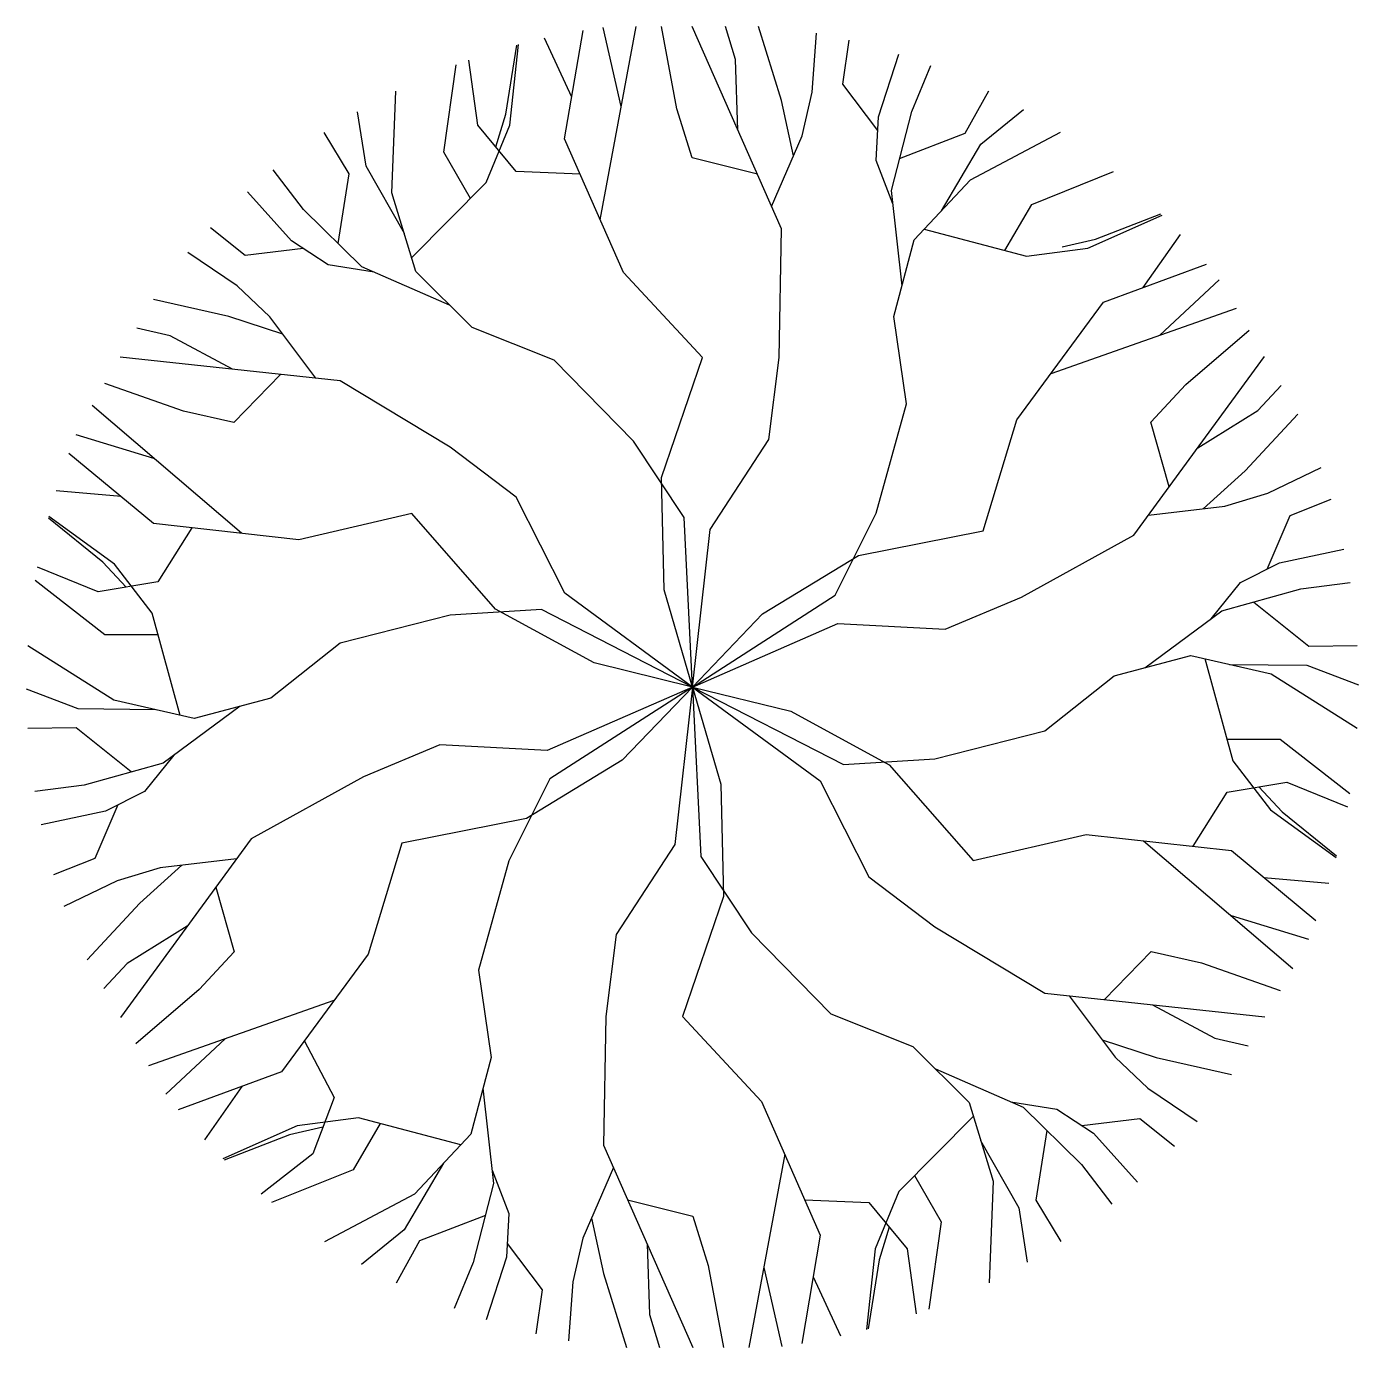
# Model space of a CAD drawing. Extents: x 79.807 to 80.753, y 18.776 to 19.715.
import ezdxf

# ---------------------------------------------------------------- set-up
doc = ezdxf.new("R2010")
doc.units = 0
doc.header["$LTSCALE"] = 100
doc.header["$MEASUREMENT"] = 0
doc.layers.add('P-ARVORE', color=2, linetype='CONTINUOUS')
doc.layers.add('VEG', color=2, linetype='CONTINUOUS')

# ---------------------------------------------------------------- blocks, each defined once
blk = doc.blocks.new('ARV09')
at = {"layer": 'VEG'}
for points in [[(0, 0), (-0.02031, 0.06985), (-0.02216, 0.15027), (0.00713, 0.23658), (-0.0496, 0.29741), (-0.09171, 0.39354), (-0.07843, 0.47122)], [(-0.06625, 0.33542), (-0.04044, 0.474)], [(-0.05111, 0.41669), (-0.06418, 0.47337)], [(0.04655, 0.36811), (-0.00018, 0.37981), (-0.01115, 0.41511), (-0.02216, 0.474)], [(0, 0), (0.01264, 0.11298), (0.05474, 0.17773), (0.0621, 0.23658), (0.06391, 0.32879), (-0.00018, 0.474)], [(0.03257, 0.39978), (0.03096, 0.45045), (0.02365, 0.474)], [(0.07243, 0.38126), (0.06391, 0.421), (0.04743, 0.474)], [(0.05679, 0.34492), (0.07857, 0.39552), (0.08588, 0.4269), (0.08903, 0.46933)], [(-0.20142, 0.30818), (-0.14793, 0.36218), (-0.13103, 0.40317), (-0.12484, 0.4611)], [(-0.14109, 0.3877), (-0.13385, 0.41119), (-0.12611, 0.46075)], [(-0.08661, 0.42336), (-0.10628, 0.46573)], [(0.13291, 0.39936), (0.10786, 0.4328), (0.11244, 0.46428)], [(-0.08057, 0.36812), (-0.1265, 0.36999), (-0.15398, 0.40335), (-0.16043, 0.44995)], [(0.14372, 0.34677), (0.13165, 0.37787), (0.1335, 0.40925), (0.14806, 0.45418)], [(-0.15932, 0.35069), (-0.17836, 0.38396), (-0.16951, 0.44661)], [(0.15033, 0.28799), (0.14266, 0.35626), (0.15728, 0.41317), (0.17101, 0.44604)], [(0, 0), (-0.00592, 0.12161), (-0.04224, 0.1764), (-0.09922, 0.23467), (-0.15815, 0.25812), (-0.19839, 0.29829), (-0.21566, 0.35474), (-0.21285, 0.42766)], [(0.14856, 0.37923), (0.19573, 0.39746), (0.21256, 0.4278)], [(-0.20671, 0.3255), (-0.23405, 0.37385), (-0.24021, 0.41291)], [(0.17854, 0.34177), (0.20674, 0.38962), (0.23748, 0.41448)], [(-0.25414, 0.31827), (-0.24634, 0.36824), (-0.26421, 0.39798)], [(0, 0), (0.10236, 0.06593), (0.13165, 0.12478), (0.15363, 0.20326), (0.14446, 0.26603), (0.15913, 0.32096), (0.19939, 0.36414), (0.26394, 0.39816)], [(-0.17424, 0.27418), (-0.2372, 0.30167), (-0.27917, 0.34279), (-0.30077, 0.37112)], [(0.22404, 0.31332), (0.24334, 0.34644), (0.30202, 0.37011)], [(-0.22845, 0.29785), (-0.26142, 0.30294), (-0.28767, 0.32024), (-0.3193, 0.35531)], [(0.16618, 0.32852), (0.23969, 0.3092), (0.28364, 0.31506), (0.3369, 0.33867)], [(0.26521, 0.31604), (0.28917, 0.32152), (0.33597, 0.33959)], [(-0.2794, 0.31479), (-0.32088, 0.30981), (-0.34586, 0.32951)], [(0.32334, 0.28669), (0.35019, 0.32491)], [(-0.27031, 0.22164), (-0.30324, 0.2658), (-0.32677, 0.28783), (-0.36194, 0.31177)], [(0, 0), (0.05034, 0.05251), (0.11906, 0.09432), (0.20845, 0.11211), (0.23276, 0.19166), (0.29496, 0.27619), (0.36887, 0.30353)], [(0.33531, 0.25261), (0.37786, 0.29226)], [(-0.29397, 0.25336), (-0.33265, 0.26585), (-0.38678, 0.27808)], [(0.25736, 0.22509), (0.39027, 0.27202)], [(-0.32993, 0.2281), (-0.37462, 0.25204), (-0.39867, 0.25748)], [(0.34207, 0.14374), (0.32883, 0.19006), (0.35392, 0.21721), (0.39942, 0.25619)], [(0, 0), (-0.09153, 0.06744), (-0.12655, 0.13628), (-0.17384, 0.17207), (-0.25279, 0.21974), (-0.41058, 0.23684)], [(0, 0), (0.10417, 0.04555), (0.18129, 0.04146), (0.23593, 0.06451), (0.3167, 0.10905), (0.4104, 0.23715)], [(-0.29552, 0.22437), (-0.32901, 0.18975), (-0.36507, 0.1979), (-0.42157, 0.21781)], [(0.36251, 0.17168), (0.40558, 0.19841), (0.42232, 0.21652)], [(-0.32361, 0.11034), (-0.43071, 0.20198)], [(0.3664, 0.1279), (0.39655, 0.15516), (0.43421, 0.19592)], [(-0.38642, 0.16408), (-0.44204, 0.1811)], [(0, 0), (-0.07065, 0.01734), (-0.14121, 0.05594), (-0.20132, 0.12447), (-0.28236, 0.10575), (-0.38667, 0.11735), (-0.4473, 0.16769)], [(0.3271, 0.12328), (0.38181, 0.12971), (0.41265, 0.13907), (0.45097, 0.15756)], [(-0.40995, 0.13668), (-0.45647, 0.14082)], [(0.41231, 0.08457), (0.42875, 0.12299), (0.4583, 0.13476)], [(-0.40631, 0.07166), (-0.42303, 0.08967), (-0.46208, 0.12117)], [(-0.3676, -0.02034), (-0.38762, 0.05297), (-0.41467, 0.08811), (-0.46174, 0.12243)], [(-0.35909, 0.11428), (-0.38367, 0.07544), (-0.42631, 0.06832), (-0.46989, 0.08604)], [(0.37217, 0.04892), (0.39307, 0.07492), (0.42117, 0.08902), (0.46736, 0.09887)], [(-0.38336, 0.03737), (-0.4217, 0.03752), (-0.47153, 0.0765)], [(0.32457, 0.01381), (0.37986, 0.05458), (0.43646, 0.07037), (0.47179, 0.07492)], [(0.4027, 0.06096), (0.44207, 0.02922), (0.47677, 0.02982)], [(0, 0), (-0.10828, 0.05568), (-0.17389, 0.05162), (-0.25284, 0.03141), (-0.30262, -0.0079), (-0.35752, -0.02267), (-0.41505, -0.00939), (-0.47679, 0.0295)], [(0, 0), (0.10828, -0.05568), (0.17389, -0.05162), (0.25284, -0.03141), (0.30262, 0.0079), (0.35752, 0.02267), (0.41505, 0.00939), (0.47679, -0.0295)], [(0.3676, 0.02034), (0.38762, -0.05297), (0.41467, -0.08811), (0.46174, -0.12243)], [(0.38525, 0.01627), (0.44079, 0.01577), (0.4777, 0.00158)], [(0, 0), (-0.10417, -0.04555), (-0.18129, -0.04146), (-0.23593, -0.06451), (-0.3167, -0.10905), (-0.4104, -0.23715)], [(0, 0), (-0.05034, -0.05251), (-0.11906, -0.09432), (-0.20845, -0.11211), (-0.23276, -0.19166), (-0.29496, -0.27619), (-0.36887, -0.30353)], [(0, 0), (-0.10236, -0.06593), (-0.13165, -0.12478), (-0.15363, -0.20326), (-0.14446, -0.26603), (-0.15913, -0.32096), (-0.19939, -0.36414), (-0.26394, -0.39816)], [(0, 0), (-0.01264, -0.11298), (-0.05474, -0.17773), (-0.0621, -0.23658), (-0.06391, -0.32879), (0.00018, -0.474)], [(0, 0), (0.02031, -0.06985), (0.02216, -0.15027), (-0.00713, -0.23658), (0.0496, -0.29741), (0.09171, -0.39354), (0.07843, -0.47122)], [(0, 0), (0.09153, -0.06744), (0.12655, -0.13628), (0.17384, -0.17207), (0.25279, -0.21974), (0.41058, -0.23684)], [(0, 0), (0.00592, -0.12161), (0.04224, -0.1764), (0.09922, -0.23467), (0.15815, -0.25812), (0.19839, -0.29829), (0.21566, -0.35474), (0.21285, -0.42766)], [(0, 0), (0.07065, -0.01734), (0.14121, -0.05594), (0.20132, -0.12447), (0.28236, -0.10575), (0.38667, -0.11735), (0.4473, -0.16769)], [(-0.38525, -0.01627), (-0.44079, -0.01577), (-0.4777, -0.00158)], [(-0.32457, -0.01381), (-0.37986, -0.05458), (-0.43646, -0.07037), (-0.47179, -0.07492)], [(-0.4027, -0.06096), (-0.44207, -0.02922), (-0.47677, -0.02982)], [(0.38336, -0.03737), (0.4217, -0.03752), (0.47153, -0.0765)], [(-0.37217, -0.04892), (-0.39307, -0.07492), (-0.42117, -0.08902), (-0.46736, -0.09887)], [(0.35909, -0.11428), (0.38367, -0.07544), (0.42631, -0.06832), (0.46989, -0.08604)], [(0.40631, -0.07166), (0.42303, -0.08967), (0.46208, -0.12117)], [(-0.41231, -0.08457), (-0.42875, -0.12299), (-0.4583, -0.13476)], [(0.32361, -0.11034), (0.43071, -0.20198)], [(-0.3271, -0.12328), (-0.38181, -0.12971), (-0.41265, -0.13907), (-0.45097, -0.15756)], [(-0.3664, -0.1279), (-0.39655, -0.15516), (-0.43421, -0.19592)], [(0.40995, -0.13668), (0.45647, -0.14082)], [(-0.34207, -0.14374), (-0.32883, -0.19006), (-0.35392, -0.21721), (-0.39942, -0.25619)], [(-0.36251, -0.17168), (-0.40558, -0.19841), (-0.42232, -0.21652)], [(0.38642, -0.16408), (0.44204, -0.1811)], [(0.29552, -0.22437), (0.32901, -0.18975), (0.36507, -0.1979), (0.42157, -0.21781)], [(-0.25736, -0.22509), (-0.39027, -0.27202)], [(0.27031, -0.22164), (0.30324, -0.2658), (0.32677, -0.28783), (0.36194, -0.31177)], [(0.32993, -0.2281), (0.37462, -0.25204), (0.39867, -0.25748)], [(-0.33531, -0.25261), (-0.37786, -0.29226)], [(-0.27852, -0.25384), (-0.25717, -0.29455), (-0.27232, -0.33503), (-0.30946, -0.36391)], [(0.29397, -0.25336), (0.33265, -0.26585), (0.38678, -0.27808)], [(0.17424, -0.27418), (0.2372, -0.30167), (0.27917, -0.34279), (0.30077, -0.37112)], [(-0.32334, -0.28669), (-0.35019, -0.32491)], [(-0.15033, -0.28799), (-0.14266, -0.35626), (-0.15728, -0.41317), (-0.17101, -0.44604)], [(0.22845, -0.29785), (0.26142, -0.30294), (0.28767, -0.32024), (0.3193, -0.35531)], [(-0.16618, -0.32852), (-0.23969, -0.3092), (-0.28364, -0.31506), (-0.3369, -0.33867)], [(-0.22404, -0.31332), (-0.24334, -0.34644), (-0.30202, -0.37011)], [(0.20142, -0.30818), (0.14793, -0.36218), (0.13103, -0.40317), (0.12484, -0.4611)], [(0.2794, -0.31479), (0.32088, -0.30981), (0.34586, -0.32951)], [(-0.26521, -0.31604), (-0.28917, -0.32152), (-0.33597, -0.33959)], [(0.25414, -0.31827), (0.24634, -0.36824), (0.26421, -0.39798)], [(0.20671, -0.3255), (0.23405, -0.37385), (0.24021, -0.41291)], [(-0.17854, -0.34177), (-0.20674, -0.38962), (-0.23748, -0.41448)], [(0.06625, -0.33542), (0.04044, -0.474)], [(-0.14372, -0.34677), (-0.13165, -0.37787), (-0.1335, -0.40925), (-0.14806, -0.45418)], [(-0.05679, -0.34492), (-0.07857, -0.39552), (-0.08588, -0.4269), (-0.08903, -0.46933)], [(0.15932, -0.35069), (0.17836, -0.38396), (0.16951, -0.44661)], [(-0.04655, -0.36811), (0.00018, -0.37981), (0.01115, -0.41511), (0.02216, -0.474)], [(0.08057, -0.36812), (0.1265, -0.36999), (0.15398, -0.40335), (0.16043, -0.44995)], [(-0.14856, -0.37923), (-0.19573, -0.39746), (-0.21256, -0.4278)], [(-0.07243, -0.38126), (-0.06391, -0.421), (-0.04743, -0.474)], [(0.14109, -0.3877), (0.13385, -0.41119), (0.12611, -0.46075)], [(-0.13291, -0.39936), (-0.10786, -0.4328), (-0.11244, -0.46428)], [(-0.03257, -0.39978), (-0.03096, -0.45045), (-0.02365, -0.474)], [(0.05111, -0.41669), (0.06418, -0.47337)], [(0.08661, -0.42336), (0.10628, -0.46573)]]:
    blk.add_lwpolyline(points, dxfattribs=at)

msp = doc.modelspace()

# ---------------------------------------------------------------- block references
at = {"layer": 'P-ARVORE', "linetype": 'CONTINUOUS', "xscale": 0.99, "yscale": 0.99, "zscale": 0.99}
msp.add_blockref('ARV09', (80.27968, 19.2453), dxfattribs=at)

doc.saveas('drawing.dxf')
